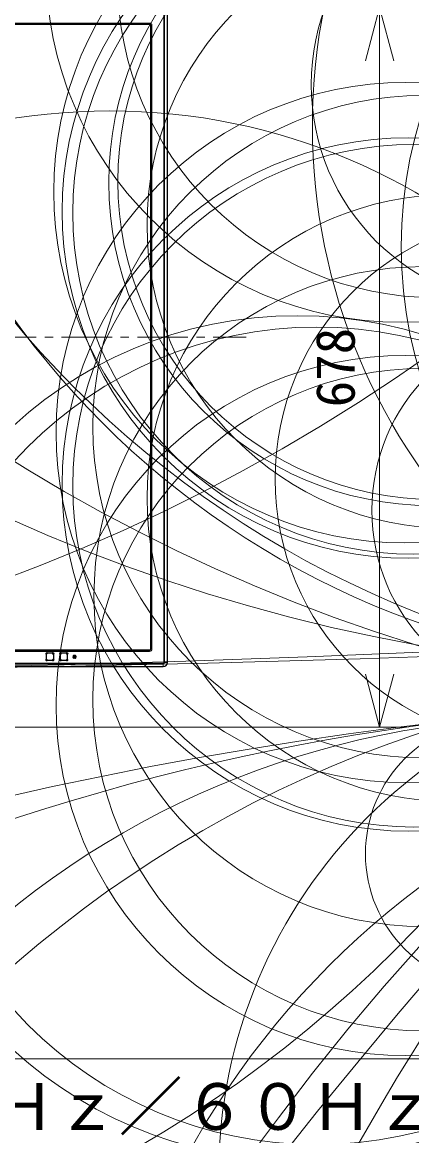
# Model space of a CAD drawing. Units: millimetres, scale not verified. Extents: x -1127 to 1104, y -424 to 2233.
# Drawn here: x 8.5 to 26.8, y -20.1 to 32.3 of the extents above; entities that cross this region are included whole.
import ezdxf
from ezdxf.enums import TextEntityAlignment as Align

# ---------------------------------------------------------------- set-up
doc = ezdxf.new("R2010")
doc.units = ezdxf.units.MM
doc.header["$LTSCALE"] = 0.125
doc.linetypes.add('USER1', pattern=[28.575, 19.05, -3.175, 3.175, -3.175])
for name, color, linetype, lineweight in [('0-0_0', 7, 'Continuous', 18), ('0-3_WAKU', 1, 'Continuous', 18), ('0-4_SUNPO', 7, 'Continuous', 18), ('0-6_GAIKEI', 1, 'Continuous', 18)]:
    doc.layers.add(name, color=color, linetype=linetype, lineweight=lineweight)
doc.layers.add('0-2_MOJI1', color=7, linetype='Continuous')
doc.styles.add('ＭＳ ゴシック', font='')
doc.styles.get('ＭＳ ゴシック').set_extended_font_data('MS Gothic')

# ---------------------------------------------------------------- blocks, each defined once
blk = doc.blocks.new('_Open30')
at = {"layer": '0-0_0'}
blk.add_line((0, 0), (-1, 0), dxfattribs=at)
blk.add_lwpolyline([(-1, 0.26795), (0, 0), (-1, -0.26795)], dxfattribs=at)
blk = doc.blocks.new('D2')
at = {"layer": '0-4_SUNPO'}
for p, q in [((81.5833, 220.4906), (91.0309, 220.4906)), ((89.7809, 217.9906), (89.7809, 189.1131)), ((65.6183, 186.6131), (91.0309, 186.6131))]:
    blk.add_line(p, q, dxfattribs=at)
at = {"layer": '0-4_SUNPO', "xscale": 2.5, "yscale": 2.5}
for p, rotation in [((89.7809, 220.4906), 90), ((89.7809, 186.6131), 270)]:
    blk.add_blockref('_Open30', p, dxfattribs=dict(at, rotation=rotation))
at = {"layer": '0-4_SUNPO', "style": 'ＭＳ ゴシック'}
blk.add_text('678', height=1.833, rotation=90, dxfattribs=at).set_placement((89.1559, 201.6769), align=Align.BOTTOM_LEFT)

msp = doc.modelspace()

# ---------------------------------------------------------------- linework, layer by layer
at = {"layer": '0-3_WAKU', "color": 4}
msp.add_line((-62.4907, -16.4967), (62.5093, -16.4967), dxfattribs=at)
at = {"layer": '0-6_GAIKEI'}
for p, q in [((15.122, 2.159), (15.122, 32.794)), ((15.1573, 2.159), (15.1573, 32.794)), ((15.278, 32.794), (15.278, 2.159)), ((14.4477, 32.2671), (-37.6423, 32.2671)), ((14.4477, 32.2172), (-37.6423, 32.2172)), ((14.4977, 32.149), (14.5658, 32.149)), ((14.4977, 32.149), (14.4977, 2.804)), ((14.5159, 2.804), (14.5159, 32.149)), ((14.5658, 2.804), (14.5658, 32.149)), ((14.4477, 2.754), (-37.6423, 2.754)), ((-37.6423, 2.7358), (14.4477, 2.7358)), ((-37.6423, 2.6858), (14.4477, 2.6858)), ((14.4477, 2.754), (14.4477, 2.6858)), ((14.4977, 2.804), (14.5658, 2.804)), ((-38.2873, 2.1297), (15.0927, 2.1297)), ((9.577, 2.6022), (9.577, 2.2708)), ((9.582, 2.6022), (9.582, 2.2708)), ((9.5851, 2.599), (9.582, 2.6022)), ((9.582, 2.2708), (9.5851, 2.2739)), ((9.5851, 2.599), (9.5851, 2.2739)), ((9.5851, 2.599), (9.9302, 2.599)), ((9.9302, 2.2739), (9.5851, 2.2739)), ((9.9234, 2.6172), (9.592, 2.6172)), ((9.9234, 2.6122), (9.592, 2.6122)), ((9.592, 2.6122), (9.5951, 2.609)), ((9.5951, 2.2639), (9.592, 2.2608)), ((9.592, 2.2608), (9.9234, 2.2608)), ((9.592, 2.2558), (9.9234, 2.2558)), ((9.9202, 2.609), (9.5951, 2.609)), ((9.5951, 2.2639), (9.5951, 2.609)), ((9.5951, 2.2639), (9.9202, 2.2639)), ((9.9202, 2.609), (9.9234, 2.6122)), ((9.9202, 2.609), (9.9202, 2.2639)), ((9.9234, 2.2608), (9.9202, 2.2639)), ((9.9334, 2.6022), (9.9302, 2.599)), ((9.9302, 2.2739), (9.9302, 2.599)), ((9.9302, 2.2739), (9.9334, 2.2708)), ((9.9334, 2.2708), (9.9334, 2.6022)), ((9.9384, 2.2708), (9.9384, 2.6022)), ((10.232, 2.6022), (10.232, 2.2708)), ((10.237, 2.6022), (10.237, 2.2708)), ((10.2401, 2.599), (10.237, 2.6022)), ((10.237, 2.2708), (10.2401, 2.2739)), ((10.2401, 2.599), (10.5852, 2.599)), ((10.2401, 2.599), (10.2401, 2.2739)), ((10.5852, 2.2739), (10.2401, 2.2739)), ((10.5784, 2.6172), (10.247, 2.6172)), ((10.5784, 2.6122), (10.247, 2.6122)), ((10.247, 2.6122), (10.2501, 2.609)), ((10.2501, 2.2639), (10.247, 2.2608)), ((10.247, 2.2608), (10.5784, 2.2608)), ((10.247, 2.2558), (10.5784, 2.2558)), ((10.5752, 2.609), (10.2501, 2.609)), ((10.2501, 2.2639), (10.2501, 2.609)), ((10.2501, 2.2639), (10.5752, 2.2639)), ((10.5752, 2.609), (10.5784, 2.6122)), ((10.5752, 2.609), (10.5752, 2.2639)), ((10.5784, 2.2608), (10.5752, 2.2639)), ((10.5884, 2.6022), (10.5852, 2.599)), ((10.5852, 2.2739), (10.5852, 2.599)), ((10.5852, 2.2739), (10.5884, 2.2708)), ((10.5884, 2.2708), (10.5884, 2.6022)), ((10.5934, 2.2708), (10.5934, 2.6022)), ((10.8532, 2.4834), (10.8532, 2.3895)), ((10.8582, 2.4834), (10.8582, 2.3895)), ((10.8614, 2.4803), (10.8582, 2.4834)), ((10.8582, 2.3895), (10.8614, 2.3927)), ((10.8614, 2.4803), (10.8614, 2.3927)), ((10.8614, 2.4803), (10.969, 2.4803)), ((10.969, 2.3927), (10.8614, 2.3927)), ((10.9621, 2.4984), (10.8682, 2.4984)), ((10.9621, 2.4934), (10.8682, 2.4934)), ((10.8682, 2.4934), (10.8714, 2.4903)), ((10.8714, 2.3827), (10.8682, 2.3795)), ((10.8682, 2.3795), (10.9621, 2.3795)), ((10.8682, 2.3745), (10.9621, 2.3745)), ((10.8714, 2.3827), (10.8714, 2.4903)), ((10.959, 2.4903), (10.8714, 2.4903)), ((10.8714, 2.3827), (10.959, 2.3827)), ((10.959, 2.4903), (10.9621, 2.4934)), ((10.959, 2.4903), (10.959, 2.3827)), ((10.9621, 2.3795), (10.959, 2.3827)), ((10.9721, 2.4834), (10.969, 2.4803)), ((10.969, 2.3927), (10.969, 2.4803)), ((10.969, 2.3927), (10.9721, 2.3895)), ((10.9721, 2.3895), (10.9721, 2.4834)), ((10.9771, 2.3895), (10.9771, 2.4834)), ((15.0927, 1.959), (15.0927, 2.1297)), ((15.122, 2.159), (15.2927, 2.159)), ((-38.2873, 2.0943), (15.0927, 2.0943)), ((15.0927, 1.9736), (-38.2873, 1.9736))]:
    msp.add_line(p, q, dxfattribs=at)
at = {"layer": '0-6_GAIKEI', "color": 7}
for p, q in [((15.2927, 32.794), (15.2927, 2.159)), ((15.0927, 1.959), (-38.2873, 1.959))]:
    msp.add_line(p, q, dxfattribs=at)
at = {"layer": '0-6_GAIKEI', "color": 9, "linetype": 'USER1'}
msp.add_line((-39.6986, 17.4765), (19.0088, 17.4765), dxfattribs=at)
at = {"layer": '0-6_GAIKEI'}
msp.add_lwpolyline([(-37.6423, 32.199), (14.4477, 32.199), (14.4477, 32.2671)], dxfattribs=at)
for centre, radius in [((-11.5954, 1117.2596), 1115.4897), ((-12.5677, 892.9223), 891.1508), ((154.7887, 147.2183), 161.0505), ((283.6472, -4.4918), 306.6127), ((116.6008, 108.0714), 106.3625), ((-22.5771, 87.652), 86.9478), ((41.4799, 83.4534), 81.7287), ((51.5461, 81.884), 82.6076), ((80.1795, 71.5931), 54.8166), ((44.3969, 48.606), 47.3646), ((-14.7843, 29.4105), 57.6853), ((40.5722, 41.8227), 40.1045), ((216.1537, -174.8322), 248.6876), ((50.27, 27.4396), 28.1483), ((-2.5173, 9.4407), 45.4191), ((26.3041, 34.9066), 16.7246), ((27.9385, 34.3338), 14.9928), ((22.694, 0.345), 45.6148), ((46.7144, 21.7526), 20.4114), ((26.4665, 24.3264), 16.528), ((27.7344, 24.7594), 15.2053), ((26.6571, 23.3999), 16.323), ((26.905, 23.3339), 16.0669), ((27.9353, 24.8142), 14.9803), ((32.4835, 29.3726), 10.4174), ((28.6146, 22.7582), 14.28), ((114.4444, -70.8851), 103.258), ((26.5304, 12.9922), 16.4795), ((27.3744, 13.2691), 15.5913), ((26.6571, 10.5499), 16.323), ((26.905, 10.4839), 16.0669), ((108.8998, -85.2575), 110.2912), ((28.6146, 9.9082), 14.28), ((32.821, 10.7975), 12.4589), ((27.3638, 5.2707), 15.5319), ((21.415, -1.3822), 19.8754), ((22.33, -1.2859), 19.2431), ((33.9112, 9.3323), 8.9905), ((79.2702, -35.718), 53.5215), ((26.5304, 0.1422), 16.4795), ((27.3744, 0.4191), 15.5913), ((9.6074, 2.6002), 0.0304), ((9.9036, 2.5987), 0.035), ((9.9183, 2.6018), 0.0199), ((10.2674, 2.5998), 0.0355), ((10.2606, 2.6007), 0.0286), ((10.5586, 2.5987), 0.035), ((10.5733, 2.6018), 0.0199), ((9.5943, 2.2912), 0.0355), ((9.5952, 2.5855), 0.0318), ((9.5935, 2.2844), 0.0286), ((9.5928, 2.274), 0.0183), ((9.599, 2.5955), 0.0244), ((9.5963, 2.2757), 0.0215), ((9.5968, 2.5979), 0.0212), ((9.5917, 2.601), 0.016), ((9.5914, 2.2713), 0.0154), ((9.6118, 2.2742), 0.035), ((9.5951, 2.6012), 0.0181), ((9.588, 2.2714), 0.011), ((9.5913, 2.6027), 0.0142), ((9.5971, 2.2712), 0.0199), ((9.5875, 2.6038), 0.0102), ((9.5888, 2.2688), 0.0114), ((9.5877, 2.2684), 0.0102), ((9.5899, 2.6067), 0.00997), ((9.5902, 2.2663), 0.0103), ((9.5928, 2.6057), 0.0115), ((9.9029, 2.2731), 0.0355), ((9.9098, 2.2723), 0.0286), ((9.92, 2.2906), 0.035), ((9.921, 2.5817), 0.0355), ((9.9219, 2.5886), 0.0286), ((9.9184, 2.2751), 0.0215), ((9.919, 2.5972), 0.0215), ((9.9201, 2.2716), 0.0183), ((9.923, 2.2759), 0.0199), ((9.9225, 2.5989), 0.0183), ((9.9228, 2.2702), 0.0154), ((9.9239, 2.6016), 0.0154), ((9.9227, 2.2668), 0.011), ((9.9253, 2.2676), 0.0114), ((9.9252, 2.6066), 0.0103), ((9.9265, 2.6041), 0.0114), ((9.9258, 2.2665), 0.0102), ((9.9274, 2.6015), 0.011), ((9.9277, 2.6046), 0.0102), ((9.9278, 2.2689), 0.0103), ((10.2493, 2.2912), 0.0355), ((10.2504, 2.5824), 0.035), ((10.2485, 2.2844), 0.0286), ((10.2474, 2.5971), 0.0199), ((10.2478, 2.274), 0.0183), ((10.2513, 2.2757), 0.0215), ((10.252, 2.5978), 0.0215), ((10.2464, 2.2713), 0.0154), ((10.2668, 2.2742), 0.035), ((10.2502, 2.6013), 0.0183), ((10.243, 2.2714), 0.011), ((10.2476, 2.6027), 0.0154), ((10.2521, 2.2712), 0.0199), ((10.2425, 2.604), 0.0103), ((10.2438, 2.2688), 0.0114), ((10.2427, 2.2684), 0.0102), ((10.245, 2.6053), 0.0114), ((10.2446, 2.6064), 0.0102), ((10.2452, 2.2663), 0.0103), ((10.2476, 2.6062), 0.011), ((10.563, 2.2728), 0.0304), ((10.576, 2.5817), 0.0355), ((10.5752, 2.2874), 0.0318), ((10.5714, 2.2775), 0.0244), ((10.5769, 2.5886), 0.0286), ((10.5735, 2.275), 0.0212), ((10.574, 2.5972), 0.0215), ((10.5753, 2.2717), 0.0181), ((10.5775, 2.5989), 0.0183), ((10.5786, 2.2719), 0.016), ((10.5789, 2.6016), 0.0154), ((10.579, 2.2702), 0.0142), ((10.5776, 2.2673), 0.0115), ((10.5802, 2.6066), 0.0103), ((10.5815, 2.6041), 0.0114), ((10.5804, 2.2662), 0.00997), ((10.5824, 2.6015), 0.011), ((10.5827, 2.6046), 0.0102), ((10.5829, 2.2692), 0.0102), ((10.8717, 2.4636), 0.035), ((10.8702, 2.4049), 0.0304), ((10.8686, 2.4783), 0.0199), ((10.8749, 2.3965), 0.0244), ((10.8692, 2.3926), 0.0181), ((10.8725, 2.3944), 0.0212), ((10.8732, 2.4791), 0.0215), ((10.8849, 2.3927), 0.0318), ((10.8887, 2.4811), 0.0355), ((10.8818, 2.4819), 0.0286), ((10.8715, 2.4826), 0.0183), ((10.8647, 2.3903), 0.0115), ((10.8688, 2.484), 0.0154), ((10.8694, 2.3893), 0.016), ((10.8677, 2.3889), 0.0142), ((10.8638, 2.4852), 0.0103), ((10.8637, 2.3875), 0.00997), ((10.8663, 2.4866), 0.0114), ((10.8658, 2.4877), 0.0102), ((10.8666, 2.385), 0.0102), ((10.8689, 2.4874), 0.011), ((10.9417, 2.3919), 0.0355), ((10.9423, 2.48), 0.035), ((10.9485, 2.391), 0.0286), ((10.9587, 2.4093), 0.035), ((10.9598, 2.463), 0.0355), ((10.9606, 2.4698), 0.0286), ((10.9572, 2.3939), 0.0215), ((10.9578, 2.4784), 0.0215), ((10.957, 2.483), 0.0199), ((10.9589, 2.3904), 0.0183), ((10.9617, 2.3946), 0.0199), ((10.9613, 2.4802), 0.0183), ((10.9616, 2.389), 0.0154), ((10.9627, 2.4828), 0.0154), ((10.9615, 2.3855), 0.011), ((10.9641, 2.3864), 0.0114), ((10.964, 2.4879), 0.0103), ((10.9653, 2.4854), 0.0114), ((10.9645, 2.3852), 0.0102), ((10.9661, 2.4828), 0.011), ((10.9664, 2.4858), 0.0102), ((10.9666, 2.3877), 0.0103), ((44.7288, -54.1407), 55.7965), ((33.6378, -41.4493), 41.0341), ((30.9684, -6.841), 6.3472), ((50.4784, -39.6645), 38.9817)]:
    msp.add_circle(centre, radius, dxfattribs=at)
at = {"layer": '0-6_GAIKEI', "color": 7}
for centre, radius in [((12.5872, -0.7514), 28.8837), ((41.6191, -22.0428), 23.916), ((50.2062, -188.0189), 188.6573), ((42.2387, -109.6159), 109.8506)]:
    msp.add_circle(centre, radius, dxfattribs=at)
at = {"layer": '0-6_GAIKEI'}
for centre, radius, start, end in [((14.4477, 32.149), 0.1182, 0, 90), ((14.4477, 32.149), 0.0682, 0, 90), ((14.4477, 32.149), 0.05, 0, 90), ((14.4477, 2.804), 0.05, 270, 0), ((14.4477, 2.804), 0.0682, 270, 0), ((14.4477, 2.804), 0.1182, 270, 0), ((9.592, 2.6022), 0.00999, 89.98875, 180.01125), ((9.592, 2.2708), 0.00999, 179.98875, 270.01125), ((9.9234, 2.6022), 0.00999, 359.98875, 90.01125), ((9.9234, 2.2708), 0.00999, 269.98875, 0.01125), ((10.247, 2.6022), 0.00999, 89.98875, 180.01125), ((10.247, 2.2708), 0.00999, 179.98875, 270.01125), ((10.5784, 2.6022), 0.00999, 359.98875, 90.01125), ((10.5784, 2.2708), 0.00999, 269.98875, 0.01125), ((10.8682, 2.4834), 0.00999, 89.98875, 180.01125), ((10.8682, 2.3895), 0.00999, 179.98875, 270.01125), ((10.9621, 2.4834), 0.00999, 359.98875, 90.01125), ((10.9621, 2.3895), 0.00999, 269.98875, 0.01125), ((15.0927, 2.159), 0.1854, 270, 0), ((15.0927, 2.159), 0.0646, 270, 0), ((15.0927, 2.159), 0.0293, 270, 0)]:
    msp.add_arc(centre, radius, start, end, dxfattribs=at)
at = {"layer": '0-6_GAIKEI', "color": 7}
msp.add_arc((15.0927, 2.159), 0.2, 270, 0, dxfattribs=at)
at = {"layer": '0-6_GAIKEI'}
for centre, major_axis in [((9.5951, 2.599), (-0.00707, -0.00707)), ((9.5951, 2.2739), (0.00707, -0.00707)), ((9.9202, 2.599), (-0.00707, 0.00707)), ((9.9202, 2.2739), (0.00707, 0.00707)), ((10.2501, 2.599), (-0.00707, -0.00707)), ((10.2501, 2.2739), (0.00707, -0.00707)), ((10.5752, 2.599), (-0.00707, 0.00707)), ((10.5752, 2.2739), (0.00707, 0.00707)), ((10.8714, 2.4803), (-0.00707, -0.00707)), ((10.8714, 2.3927), (0.00707, -0.00707)), ((10.959, 2.4803), (-0.00707, 0.00707)), ((10.959, 2.3927), (0.00707, 0.00707))]:
    msp.add_ellipse(centre, major_axis=major_axis, ratio=0.998783, start_param=3.9275817, end_param=5.49716, dxfattribs=at)

# ---------------------------------------------------------------- block references
at = {"layer": '0-4_SUNPO'}
msp.add_blockref('D2', (-64.4907, -187.4967), dxfattribs=at)

# ---------------------------------------------------------------- texts
at = {"layer": '0-2_MOJI1', "style": 'ＭＳ ゴシック'}
msp.add_text('ＡＣ１００Ｖ\u3000５０Ｈｚ／６０Ｈｚ\u3000１４０Ｗ', height=2.199, dxfattribs=at).set_placement((-19.9907, -20.4967), align=Align.BOTTOM_LEFT)

doc.saveas('drawing.dxf')
